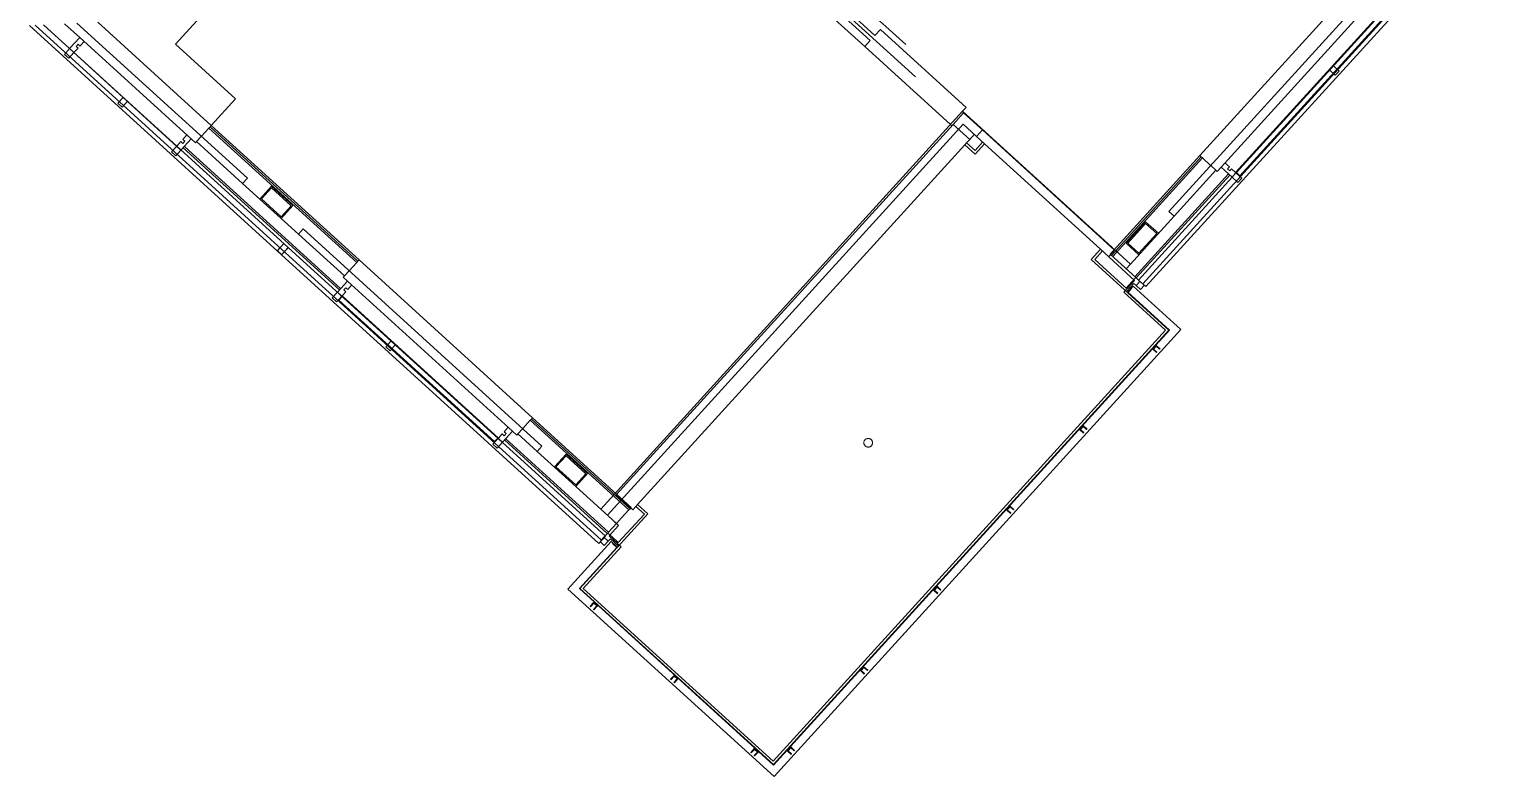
# Model space of a CAD drawing. Header units: metres. Extents: x 2747624 to 2747775, y 1250135 to 1250307.
# Drawn here: x 2747682.52 to 2747695.21, y 1250197.33 to 1250203.78 of the extents above; entities that cross this region are included whole.
import ezdxf

# ---------------------------------------------------------------- set-up
doc = ezdxf.new("R2010")
doc.units = ezdxf.units.M
doc.header["$MEASUREMENT"] = 0
doc.linetypes.add('Strichpunkt 3_1_1mm Achsen', pattern=[0.5, 0.3, -0.1, 0, -0.1])
doc.layers.add('nichttragend', color=7, linetype='Continuous')
doc.layers.add('tragend', color=7, linetype='Continuous')

# ---------------------------------------------------------------- blocks, each defined once
blk = doc.blocks.new('dfghdgh')
at = {"layer": 'nichttragend', "color": 252, "linetype": 'Continuous', "lineweight": 0}
for p, q in [((2746692.355, 1250202.207), (2746698.916, 1250209.419)), ((2746699.036, 1250209.175), (2746692.131, 1250201.583)), ((2746692.157, 1250201.559), (2746699.063, 1250209.151)), ((2746683.781, 1250203.652), (2746686.061, 1250206.158)), ((2746689.818, 1250203.727), (2746688.975, 1250204.494)), ((2746688.887, 1250204.398), (2746689.73, 1250203.631)), ((2746688.934, 1250204.45), (2746689.778, 1250203.683)), ((2746692.622, 1250202.69), (2746693.985, 1250204.188)), ((2746689.428, 1250204.042), (2746690.168, 1250203.369)), ((2746689.714, 1250203.984), (2746690.084, 1250203.648)), ((2746692.806, 1250202.591), (2746694.101, 1250204.015)), ((2746683.109, 1250203.842), (2746684.089, 1250202.95)), ((2746692.932, 1250202.544), (2746694.16, 1250203.894)), ((2746692.938, 1250202.544), (2746694.161, 1250203.888)), ((2746692.968, 1250202.516), (2746694.194, 1250203.863)), ((2746682.52, 1250203.814), (2746684.696, 1250201.834)), ((2746687.457, 1250199.371), (2746682.57, 1250203.816)), ((2746682.64, 1250203.819), (2746684.753, 1250201.897)), ((2746682.823, 1250203.828), (2746682.954, 1250203.709)), ((2746682.929, 1250203.833), (2746684.401, 1250202.494)), ((2746689.818, 1250203.727), (2746689.865, 1250203.779)), ((2746689.865, 1250203.779), (2746690.605, 1250203.106)), ((2746682.867, 1250203.613), (2746682.822, 1250203.563)), ((2746682.954, 1250203.709), (2746682.867, 1250203.613)), ((2746682.867, 1250203.613), (2746682.904, 1250203.579)), ((2746682.867, 1250203.613), (2746682.904, 1250203.579)), ((2746683.828, 1250202.738), (2746682.867, 1250203.613)), ((2746682.939, 1250203.618), (2746682.904, 1250203.579)), ((2746682.939, 1250203.652), (2746682.922, 1250203.633)), ((2746682.922, 1250203.633), (2746682.939, 1250203.618)), ((2746682.939, 1250203.652), (2746682.956, 1250203.636)), ((2746683.916, 1250202.834), (2746682.954, 1250203.709)), ((2746682.991, 1250203.675), (2746682.956, 1250203.636)), ((2746684.299, 1250203.181), (2746683.781, 1250203.652)), ((2746689.73, 1250203.631), (2746689.778, 1250203.683)), ((2746689.73, 1250203.631), (2746690.47, 1250202.958)), ((2746682.822, 1250203.563), (2746682.859, 1250203.53)), ((2746682.904, 1250203.579), (2746682.859, 1250203.53)), ((2746693.776, 1250203.466), (2746693.826, 1250203.42)), ((2746693.743, 1250203.429), (2746693.792, 1250203.383)), ((2746693.826, 1250203.42), (2746693.792, 1250203.383)), ((2746683.329, 1250203.192), (2746683.284, 1250203.143)), ((2746683.284, 1250203.143), (2746683.321, 1250203.109)), ((2746683.366, 1250203.159), (2746683.321, 1250203.109)), ((2746683.329, 1250203.192), (2746683.366, 1250203.159)), ((2746684.089, 1250202.95), (2746684.299, 1250203.181)), ((2746690.574, 1250203.073), (2746690.605, 1250203.106)), ((2746684.079, 1250202.939), (2746684.089, 1250202.95)), ((2746687.451, 1250199.639), (2746690.574, 1250203.073)), ((2746690.58, 1250202.96), (2746687.51, 1250199.585)), ((2746687.585, 1250199.763), (2746690.493, 1250202.959)), ((2746690.47, 1250202.958), (2746690.482, 1250202.948)), ((2746690.584, 1250203.059), (2746690.493, 1250202.959)), ((2746690.636, 1250202.829), (2746690.493, 1250202.959)), ((2746690.584, 1250203.059), (2746690.572, 1250203.07)), ((2746690.574, 1250203.073), (2746692.024, 1250201.754)), ((2746690.765, 1250202.792), (2746690.58, 1250202.96)), ((2746690.584, 1250203.059), (2746690.727, 1250202.929)), ((2746683.916, 1250202.834), (2746683.828, 1250202.738)), ((2746683.879, 1250202.868), (2746683.844, 1250202.829)), ((2746683.844, 1250202.829), (2746683.861, 1250202.814)), ((2746683.916, 1250202.834), (2746683.953, 1250202.801)), ((2746683.963, 1250202.811), (2746684.003, 1250202.856)), ((2746684.003, 1250202.856), (2746684.004, 1250202.857)), ((2746684.004, 1250202.857), (2746684.069, 1250202.928)), ((2746684.069, 1250202.928), (2746684.079, 1250202.939)), ((2746690.61, 1250202.8), (2746690.636, 1250202.829)), ((2746690.636, 1250202.829), (2746690.676, 1250202.872)), ((2746690.694, 1250202.856), (2746690.746, 1250202.912)), ((2746690.746, 1250202.912), (2746690.727, 1250202.929)), ((2746690.746, 1250202.912), (2746691.887, 1250201.874)), ((2746683.791, 1250202.772), (2746683.746, 1250202.722)), ((2746683.746, 1250202.722), (2746683.783, 1250202.689)), ((2746683.828, 1250202.738), (2746683.783, 1250202.689)), ((2746683.827, 1250202.811), (2746683.791, 1250202.772)), ((2746683.791, 1250202.772), (2746683.828, 1250202.738)), ((2746683.827, 1250202.811), (2746683.844, 1250202.795)), ((2746683.861, 1250202.814), (2746683.844, 1250202.795)), ((2746683.953, 1250202.801), (2746683.963, 1250202.811)), ((2746690.595, 1250202.784), (2746687.77, 1250199.677)), ((2746690.595, 1250202.784), (2746690.61, 1250202.8)), ((2746690.684, 1250202.703), (2746690.595, 1250202.784)), ((2746690.683, 1250202.734), (2746690.61, 1250202.8)), ((2746690.748, 1250202.807), (2746690.683, 1250202.734)), ((2746690.765, 1250202.792), (2746690.684, 1250202.703)), ((2746691.765, 1250201.882), (2746690.765, 1250202.792)), ((2746692.634, 1250202.68), (2746692.622, 1250202.69)), ((2746692.645, 1250202.67), (2746692.634, 1250202.68)), ((2746692.716, 1250202.605), (2746692.645, 1250202.67)), ((2746692.717, 1250202.604), (2746692.716, 1250202.605)), ((2746692.761, 1250202.564), (2746692.717, 1250202.604)), ((2746692.806, 1250202.591), (2746692.772, 1250202.554)), ((2746692.902, 1250202.504), (2746692.806, 1250202.591)), ((2746692.839, 1250202.628), (2746692.878, 1250202.593)), ((2746692.878, 1250202.593), (2746692.863, 1250202.576)), ((2746692.863, 1250202.576), (2746692.881, 1250202.559)), ((2746692.897, 1250202.576), (2746692.881, 1250202.559)), ((2746692.897, 1250202.576), (2746692.932, 1250202.544)), ((2746684.401, 1250202.494), (2746684.36, 1250202.45)), ((2746684.36, 1250202.45), (2746684.841, 1250202.012)), ((2746692.094, 1250201.616), (2746692.902, 1250202.504)), ((2746692.772, 1250202.554), (2746692.761, 1250202.564)), ((2746692.935, 1250202.541), (2746692.902, 1250202.504)), ((2746692.935, 1250202.541), (2746692.902, 1250202.504)), ((2746692.902, 1250202.504), (2746692.951, 1250202.459)), ((2746692.966, 1250202.513), (2746692.932, 1250202.544)), ((2746692.968, 1250202.516), (2746692.938, 1250202.544)), ((2746692.985, 1250202.496), (2746692.951, 1250202.459)), ((2746692.968, 1250202.516), (2746692.966, 1250202.513)), ((2746692.966, 1250202.513), (2746692.985, 1250202.496)), ((2746692.4, 1250202.166), (2746692.355, 1250202.207)), ((2746692.024, 1250201.754), (2746692.4, 1250202.166)), ((2746684.841, 1250202.012), (2746684.882, 1250202.057)), ((2746684.882, 1250202.057), (2746686.944, 1250200.181)), ((2746684.715, 1250201.932), (2746684.658, 1250201.869)), ((2746684.658, 1250201.869), (2746684.659, 1250201.868)), ((2746684.66, 1250201.869), (2746684.659, 1250201.868)), ((2746684.659, 1250201.868), (2746684.696, 1250201.834)), ((2746684.66, 1250201.869), (2746684.716, 1250201.931)), ((2746684.697, 1250201.836), (2746684.66, 1250201.869)), ((2746684.696, 1250201.834), (2746684.753, 1250201.897)), ((2746684.696, 1250201.834), (2746684.697, 1250201.836)), ((2746684.696, 1250201.834), (2746687.436, 1250199.342)), ((2746684.755, 1250201.896), (2746684.697, 1250201.833)), ((2746684.716, 1250201.931), (2746684.715, 1250201.932)), ((2746684.753, 1250201.897), (2746687.493, 1250199.405)), ((2746691.685, 1250201.793), (2746691.765, 1250201.882)), ((2746691.716, 1250201.794), (2746691.782, 1250201.867)), ((2746692.06, 1250201.613), (2746691.765, 1250201.882)), ((2746691.836, 1250201.818), (2746691.887, 1250201.874)), ((2746685.239, 1250201.651), (2746685.279, 1250201.695)), ((2746685.279, 1250201.695), (2746685.28, 1250201.696)), ((2746685.28, 1250201.696), (2746685.345, 1250201.767)), ((2746685.345, 1250201.767), (2746685.355, 1250201.778)), ((2746685.355, 1250201.778), (2746685.365, 1250201.789)), ((2746686.863, 1250200.427), (2746685.365, 1250201.789)), ((2746692.354, 1250201.184), (2746691.685, 1250201.793)), ((2746691.987, 1250201.547), (2746691.716, 1250201.794)), ((2746685.266, 1250201.606), (2746685.179, 1250201.51)), ((2746685.229, 1250201.64), (2746685.239, 1250201.651)), ((2746685.266, 1250201.606), (2746685.229, 1250201.64)), ((2746686.69, 1250200.311), (2746685.266, 1250201.606)), ((2746685.303, 1250201.573), (2746685.268, 1250201.534)), ((2746691.966, 1250201.51), (2746692.06, 1250201.613)), ((2746692.036, 1250201.601), (2746691.987, 1250201.547)), ((2746691.989, 1250201.516), (2746692.052, 1250201.587)), ((2746692.047, 1250201.563), (2746692.034, 1250201.548)), ((2746692.07, 1250201.638), (2746692.036, 1250201.601)), ((2746692.459, 1250201.189), (2746692.047, 1250201.563)), ((2746692.052, 1250201.587), (2746692.073, 1250201.568)), ((2746692.094, 1250201.616), (2746692.07, 1250201.638)), ((2746692.073, 1250201.568), (2746692.107, 1250201.605)), ((2746692.073, 1250201.568), (2746692.11, 1250201.534)), ((2746692.157, 1250201.559), (2746692.094, 1250201.616)), ((2746692.144, 1250201.571), (2746692.11, 1250201.534)), ((2746685.179, 1250201.51), (2746685.133, 1250201.461)), ((2746685.133, 1250201.461), (2746685.17, 1250201.427)), ((2746685.188, 1250201.446), (2746685.17, 1250201.427)), ((2746685.179, 1250201.51), (2746685.215, 1250201.476)), ((2746685.179, 1250201.51), (2746685.215, 1250201.476)), ((2746686.603, 1250200.215), (2746685.179, 1250201.51)), ((2746685.188, 1250201.446), (2746685.218, 1250201.479)), ((2746685.191, 1250201.443), (2746685.188, 1250201.446)), ((2746685.191, 1250201.443), (2746685.218, 1250201.474)), ((2746686.535, 1250200.221), (2746685.191, 1250201.443)), ((2746685.251, 1250201.515), (2746685.218, 1250201.479)), ((2746686.568, 1250200.251), (2746685.218, 1250201.479)), ((2746686.563, 1250200.251), (2746685.218, 1250201.474)), ((2746685.251, 1250201.549), (2746685.234, 1250201.531)), ((2746685.234, 1250201.531), (2746685.251, 1250201.515)), ((2746685.251, 1250201.549), (2746685.268, 1250201.534)), ((2746692.326, 1250201.183), (2746691.966, 1250201.51)), ((2746692.034, 1250201.548), (2746692, 1250201.511)), ((2746692.36, 1250201.184), (2746692, 1250201.511)), ((2746692, 1250201.511), (2746692.004, 1250201.508)), ((2746692.004, 1250201.508), (2746692.037, 1250201.545)), ((2746692.037, 1250201.545), (2746692.034, 1250201.548)), ((2746688.941, 1250197.462), (2746692.326, 1250201.183)), ((2746688.942, 1250197.433), (2746692.354, 1250201.184)), ((2746692.36, 1250201.184), (2746688.943, 1250197.428)), ((2746692.459, 1250201.189), (2746688.947, 1250197.329)), ((2746685.641, 1250201.09), (2746685.596, 1250201.04)), ((2746685.678, 1250201.056), (2746685.633, 1250201.006)), ((2746692.216, 1250201.019), (2746692.246, 1250201.052)), ((2746692.246, 1250201.052), (2746692.28, 1250201.022)), ((2746685.596, 1250201.04), (2746685.633, 1250201.006)), ((2746692.249, 1250200.989), (2746692.216, 1250201.019)), ((2746692.247, 1250201.045), (2746692.223, 1250201.019)), ((2746692.223, 1250201.019), (2746692.253, 1250200.992)), ((2746692.276, 1250201.018), (2746692.247, 1250201.045)), ((2746692.253, 1250200.992), (2746692.249, 1250200.989)), ((2746692.28, 1250201.022), (2746692.276, 1250201.018)), ((2746686.843, 1250200.405), (2746686.853, 1250200.416)), ((2746686.853, 1250200.416), (2746686.863, 1250200.427)), ((2746686.601, 1250200.287), (2746686.568, 1250200.251)), ((2746686.601, 1250200.287), (2746686.618, 1250200.272)), ((2746686.69, 1250200.311), (2746686.603, 1250200.215)), ((2746686.653, 1250200.345), (2746686.618, 1250200.306)), ((2746686.618, 1250200.306), (2746686.635, 1250200.29)), ((2746686.635, 1250200.29), (2746686.618, 1250200.272)), ((2746686.69, 1250200.311), (2746686.727, 1250200.277)), ((2746686.727, 1250200.277), (2746686.737, 1250200.288)), ((2746686.737, 1250200.288), (2746686.777, 1250200.332)), ((2746686.777, 1250200.332), (2746686.778, 1250200.333)), ((2746686.778, 1250200.333), (2746686.843, 1250200.405)), ((2746691.585, 1250200.325), (2746691.615, 1250200.359)), ((2746691.618, 1250200.295), (2746691.585, 1250200.325)), ((2746691.616, 1250200.352), (2746691.592, 1250200.326)), ((2746691.592, 1250200.326), (2746691.622, 1250200.299)), ((2746691.615, 1250200.359), (2746691.649, 1250200.328)), ((2746691.645, 1250200.325), (2746691.616, 1250200.352)), ((2746691.622, 1250200.299), (2746691.618, 1250200.295)), ((2746691.649, 1250200.328), (2746691.645, 1250200.325)), ((2746686.538, 1250200.218), (2746686.52, 1250200.199)), ((2746686.52, 1250200.199), (2746686.557, 1250200.165)), ((2746686.535, 1250200.221), (2746686.563, 1250200.251)), ((2746686.538, 1250200.218), (2746686.535, 1250200.221)), ((2746686.538, 1250200.218), (2746686.568, 1250200.251)), ((2746686.603, 1250200.215), (2746686.557, 1250200.165)), ((2746686.566, 1250200.248), (2746686.603, 1250200.215)), ((2746686.944, 1250200.181), (2746686.903, 1250200.137)), ((2746686.903, 1250200.137), (2746687.451, 1250199.639)), ((2746687.729, 1250199.632), (2746687.585, 1250199.763)), ((2746687.729, 1250199.632), (2746687.755, 1250199.661)), ((2746687.77, 1250199.677), (2746687.755, 1250199.661)), ((2746687.755, 1250199.661), (2746687.828, 1250199.595)), ((2746687.77, 1250199.677), (2746687.859, 1250199.597)), ((2746690.954, 1250199.632), (2746690.985, 1250199.665)), ((2746690.985, 1250199.658), (2746690.961, 1250199.632)), ((2746690.985, 1250199.665), (2746691.018, 1250199.635)), ((2746691.015, 1250199.631), (2746690.985, 1250199.658)), ((2746687.859, 1250199.597), (2746687.272, 1250198.952)), ((2746687.51, 1250199.585), (2746687.606, 1250199.497)), ((2746687.828, 1250199.595), (2746687.603, 1250199.349)), ((2746690.988, 1250199.601), (2746690.954, 1250199.632)), ((2746690.961, 1250199.632), (2746690.991, 1250199.605)), ((2746690.991, 1250199.605), (2746690.988, 1250199.601)), ((2746691.018, 1250199.635), (2746691.015, 1250199.631)), ((2746687.436, 1250199.342), (2746687.493, 1250199.405)), ((2746687.512, 1250199.432), (2746687.479, 1250199.395)), ((2746687.549, 1250199.398), (2746687.512, 1250199.432)), ((2746687.606, 1250199.497), (2746687.524, 1250199.407)), ((2746687.524, 1250199.407), (2746687.628, 1250199.313)), ((2746687.603, 1250199.349), (2746687.549, 1250199.398)), ((2746687.168, 1250198.947), (2746687.542, 1250199.359)), ((2746687.267, 1250198.952), (2746687.59, 1250199.308)), ((2746687.628, 1250199.313), (2746687.301, 1250198.954)), ((2746687.479, 1250199.395), (2746687.445, 1250199.358)), ((2746687.445, 1250199.358), (2746687.482, 1250199.324)), ((2746687.479, 1250199.395), (2746687.516, 1250199.361)), ((2746687.516, 1250199.361), (2746687.482, 1250199.324)), ((2746687.516, 1250199.361), (2746687.535, 1250199.382)), ((2746687.535, 1250199.382), (2746687.605, 1250199.318)), ((2746687.557, 1250199.345), (2746687.542, 1250199.359)), ((2746687.557, 1250199.345), (2746687.554, 1250199.342)), ((2746687.554, 1250199.342), (2746687.59, 1250199.308)), ((2746687.594, 1250199.312), (2746687.557, 1250199.345)), ((2746687.59, 1250199.308), (2746687.594, 1250199.312)), ((2746687.168, 1250198.947), (2746688.947, 1250197.329)), ((2746687.267, 1250198.952), (2746688.943, 1250197.428)), ((2746687.272, 1250198.952), (2746688.942, 1250197.433)), ((2746687.301, 1250198.954), (2746688.941, 1250197.462)), ((2746690.323, 1250198.938), (2746690.354, 1250198.972)), ((2746690.357, 1250198.908), (2746690.323, 1250198.938)), ((2746690.354, 1250198.964), (2746690.331, 1250198.939)), ((2746690.331, 1250198.939), (2746690.36, 1250198.912)), ((2746690.354, 1250198.972), (2746690.387, 1250198.941)), ((2746690.384, 1250198.938), (2746690.354, 1250198.964)), ((2746690.36, 1250198.912), (2746690.357, 1250198.908)), ((2746690.387, 1250198.941), (2746690.384, 1250198.938)), ((2746687.36, 1250198.8), (2746687.39, 1250198.833)), ((2746687.364, 1250198.796), (2746687.36, 1250198.8)), ((2746687.391, 1250198.826), (2746687.364, 1250198.796)), ((2746687.39, 1250198.833), (2746687.424, 1250198.803)), ((2746687.39, 1250198.773), (2746687.417, 1250198.802)), ((2746687.393, 1250198.769), (2746687.39, 1250198.773)), ((2746687.417, 1250198.802), (2746687.391, 1250198.826)), ((2746687.424, 1250198.803), (2746687.393, 1250198.769)), ((2746689.693, 1250198.245), (2746689.723, 1250198.278)), ((2746689.723, 1250198.271), (2746689.7, 1250198.245)), ((2746689.723, 1250198.278), (2746689.756, 1250198.248)), ((2746689.753, 1250198.244), (2746689.723, 1250198.271)), ((2746688.054, 1250198.169), (2746688.084, 1250198.202)), ((2746688.057, 1250198.166), (2746688.054, 1250198.169)), ((2746688.084, 1250198.195), (2746688.057, 1250198.166)), ((2746688.083, 1250198.142), (2746688.11, 1250198.172)), ((2746688.087, 1250198.139), (2746688.083, 1250198.142)), ((2746688.084, 1250198.202), (2746688.117, 1250198.172)), ((2746688.11, 1250198.172), (2746688.084, 1250198.195)), ((2746688.117, 1250198.172), (2746688.087, 1250198.139)), ((2746689.726, 1250198.214), (2746689.693, 1250198.245)), ((2746689.7, 1250198.245), (2746689.729, 1250198.218)), ((2746689.729, 1250198.218), (2746689.726, 1250198.214)), ((2746689.756, 1250198.248), (2746689.753, 1250198.244)), ((2746688.747, 1250197.538), (2746688.777, 1250197.571)), ((2746688.751, 1250197.535), (2746688.747, 1250197.538)), ((2746688.778, 1250197.564), (2746688.751, 1250197.535)), ((2746688.777, 1250197.571), (2746688.811, 1250197.541)), ((2746688.777, 1250197.511), (2746688.804, 1250197.541)), ((2746688.78, 1250197.508), (2746688.777, 1250197.511)), ((2746688.804, 1250197.541), (2746688.778, 1250197.564)), ((2746688.811, 1250197.541), (2746688.78, 1250197.508)), ((2746689.062, 1250197.551), (2746689.092, 1250197.585)), ((2746689.095, 1250197.521), (2746689.062, 1250197.551)), ((2746689.092, 1250197.577), (2746689.069, 1250197.552)), ((2746689.069, 1250197.552), (2746689.098, 1250197.525)), ((2746689.092, 1250197.585), (2746689.125, 1250197.554)), ((2746689.122, 1250197.551), (2746689.092, 1250197.577)), ((2746689.098, 1250197.525), (2746689.095, 1250197.521)), ((2746689.125, 1250197.554), (2746689.122, 1250197.551))]:
    blk.add_line(p, q, dxfattribs=at)
at = {"layer": 'nichttragend', "color": 190, "linetype": 'Continuous', "lineweight": 0}
for p, q in [((2746685.365, 1250201.789), (2746684.089, 1250202.95)), ((2746684.069, 1250202.928), (2746685.345, 1250201.767)), ((2746685.355, 1250201.778), (2746684.079, 1250202.939)), ((2746683.847, 1250202.758), (2746685.197, 1250201.53)), ((2746683.857, 1250202.769), (2746685.207, 1250201.541)), ((2746683.963, 1250202.811), (2746684.36, 1250202.45)), ((2746692.622, 1250202.69), (2746691.849, 1250201.84)), ((2746692.634, 1250202.68), (2746691.86, 1250201.829)), ((2746691.871, 1250201.819), (2746692.645, 1250202.67)), ((2746692.063, 1250201.644), (2746692.871, 1250202.532)), ((2746692.074, 1250201.634), (2746692.882, 1250202.522)), ((2746692.4, 1250202.166), (2746692.761, 1250202.564)), ((2746684.841, 1250202.012), (2746685.239, 1250201.651)), ((2746691.849, 1250201.84), (2746692.074, 1250201.634)), ((2746691.987, 1250201.713), (2746692.024, 1250201.754)), ((2746687.704, 1250199.642), (2746686.853, 1250200.416)), ((2746687.714, 1250199.653), (2746686.863, 1250200.427)), ((2746686.737, 1250200.288), (2746686.903, 1250200.137)), ((2746686.843, 1250200.405), (2746687.693, 1250199.631)), ((2746686.621, 1250200.235), (2746687.508, 1250199.427)), ((2746686.631, 1250200.246), (2746687.518, 1250199.438)), ((2746687.704, 1250199.642), (2746687.714, 1250199.653)), ((2746687.451, 1250199.639), (2746687.587, 1250199.514)), ((2746687.587, 1250199.514), (2746687.628, 1250199.559)), ((2746687.628, 1250199.559), (2746687.693, 1250199.631)), ((2746687.693, 1250199.631), (2746687.704, 1250199.642)), ((2746687.512, 1250199.432), (2746687.518, 1250199.438)), ((2746687.518, 1250199.438), (2746687.587, 1250199.514))]:
    blk.add_line(p, q, dxfattribs=at)
at = {"layer": 'tragend', "color": 92, "linetype": 'Continuous', "lineweight": 0}
for p, q in [((2746684.609, 1250202.426), (2746684.508, 1250202.315)), ((2746684.522, 1250202.316), (2746684.61, 1250202.412)), ((2746684.693, 1250202.161), (2746684.522, 1250202.316)), ((2746684.794, 1250202.258), (2746684.609, 1250202.426)), ((2746684.61, 1250202.412), (2746684.78, 1250202.257)), ((2746684.693, 1250202.147), (2746684.794, 1250202.258)), ((2746684.78, 1250202.257), (2746684.693, 1250202.161)), ((2746692.154, 1250202.119), (2746691.986, 1250201.935)), ((2746692, 1250201.935), (2746692.155, 1250202.105)), ((2746692.265, 1250202.019), (2746692.154, 1250202.119)), ((2746692.155, 1250202.105), (2746692.251, 1250202.018)), ((2746691.986, 1250201.935), (2746692.097, 1250201.834)), ((2746692.096, 1250201.848), (2746692, 1250201.935)), ((2746692.251, 1250202.018), (2746692.096, 1250201.848)), ((2746687.152, 1250200.113), (2746687.051, 1250200.002)), ((2746687.065, 1250200.003), (2746687.153, 1250200.099)), ((2746687.337, 1250199.945), (2746687.152, 1250200.113)), ((2746687.153, 1250200.099), (2746687.323, 1250199.944)), ((2746687.235, 1250199.848), (2746687.065, 1250200.003)), ((2746687.323, 1250199.944), (2746687.235, 1250199.848)), ((2746687.236, 1250199.834), (2746687.337, 1250199.945))]:
    blk.add_line(p, q, dxfattribs=at)
at = {"layer": 'tragend', "color": 92, "linetype": 'Strichpunkt 3_1_1mm Achsen', "lineweight": 0}
for start, end in [(47.7099, 227.7099), (227.7099, 47.7099)]:
    blk.add_arc((2746689.76, 1250200.211), 0.0375, start, end, dxfattribs=at)

msp = doc.modelspace()

# ---------------------------------------------------------------- block references
msp.add_blockref('dfghdgh', (1000.005, -0.002))

doc.saveas('drawing.dxf')
